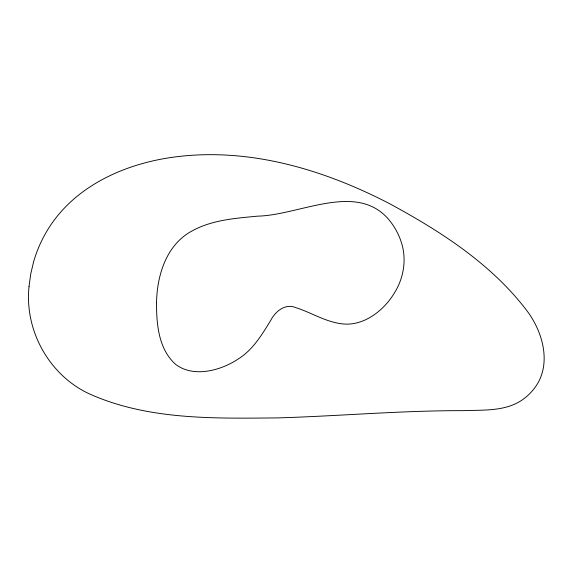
<?xml version="1.0" encoding="UTF-8"?>
<svg xmlns="http://www.w3.org/2000/svg" width="573" height="573" viewBox="0 0 573 573"><rect width="100%" height="100%" fill="white"/><g stroke="black" fill="none" stroke-linecap="round" stroke-linejoin="round"><path stroke-width="0.86" d="M156.544 302.401C156.422 324.046 158.506 349.415 175.911 364.593C189.899 374.978 209.052 372.643 224.258 366.398A82.204 81.187 0 0 0 238.526 358.813C253.044 349.616 262.026 334.611 270.764 320.307C275.47 311.297 285.29 303.117 295.926 307.672C311.368 312.572 325.428 321.833 341.773 323.802C358.34 326.008 374.198 317.027 385.149 305.223A76.46 75.514 0 0 0 394.725 292.466C403.736 277.79 406.766 259.383 401.487 242.845A64.978 64.176 0 0 0 395.477 229.15C364.922 176.405 302.967 215.133 257.621 216.15C235.546 218.277 212.511 219.867 192.628 230.64C166.636 244.091 157.045 274.947 156.544 302.401M29.037 286.514C24.36 330.449 49.092 375.15 89.281 393.837C148.035 420.202 214.359 418.44 277.425 417.91C339.517 416.077 401.472 410.476 463.629 410.655C483.139 409.86 504.648 411.586 521.724 400.283A52.68 52.659 0 0 0 532.969 390.07C552.816 366.677 543.476 332.268 526.458 310.122C490.817 263.487 440.114 230.983 389.088 203.422C325.729 170.618 254.097 148.701 182.128 156.114C131.375 161.249 78.451 182.572 49.615 226.7A131.568 131.504 0 0 0 33.657 261.61L30.72 273.98L29.037 286.514"/></g></svg>
